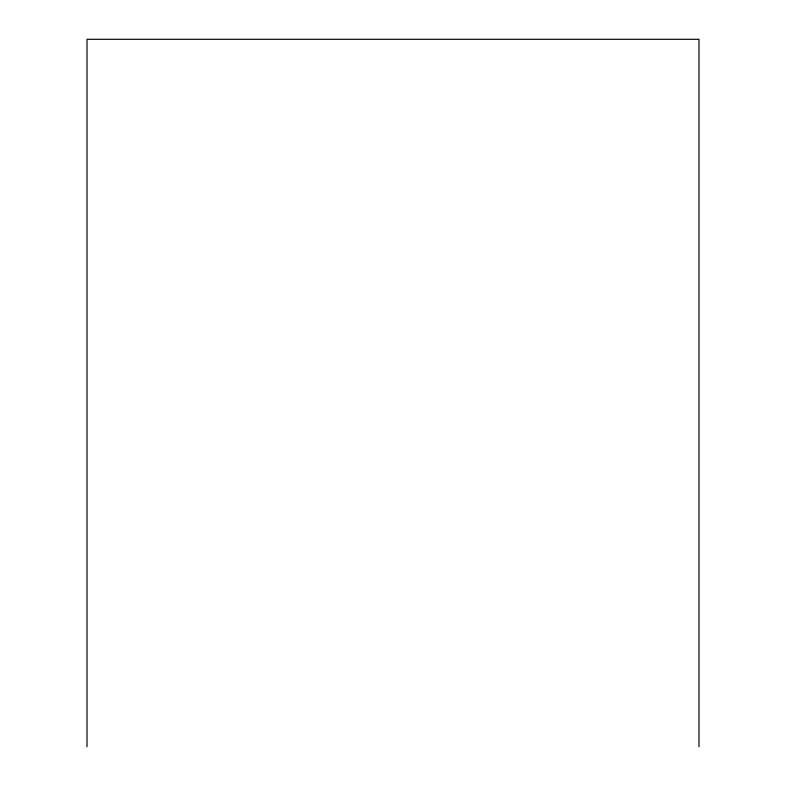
<?xml version="1.0" encoding="UTF-8"?>
<svg xmlns="http://www.w3.org/2000/svg" width="786" height="786" viewBox="0 0 786 786"><rect width="100%" height="100%" fill="white"/><g stroke="black" fill="none" stroke-linecap="round" stroke-linejoin="round"><path stroke-width="1.18" d="M698.99 746.7L698.99 39.3L87.01 39.3L87.01 746.7"/></g></svg>
